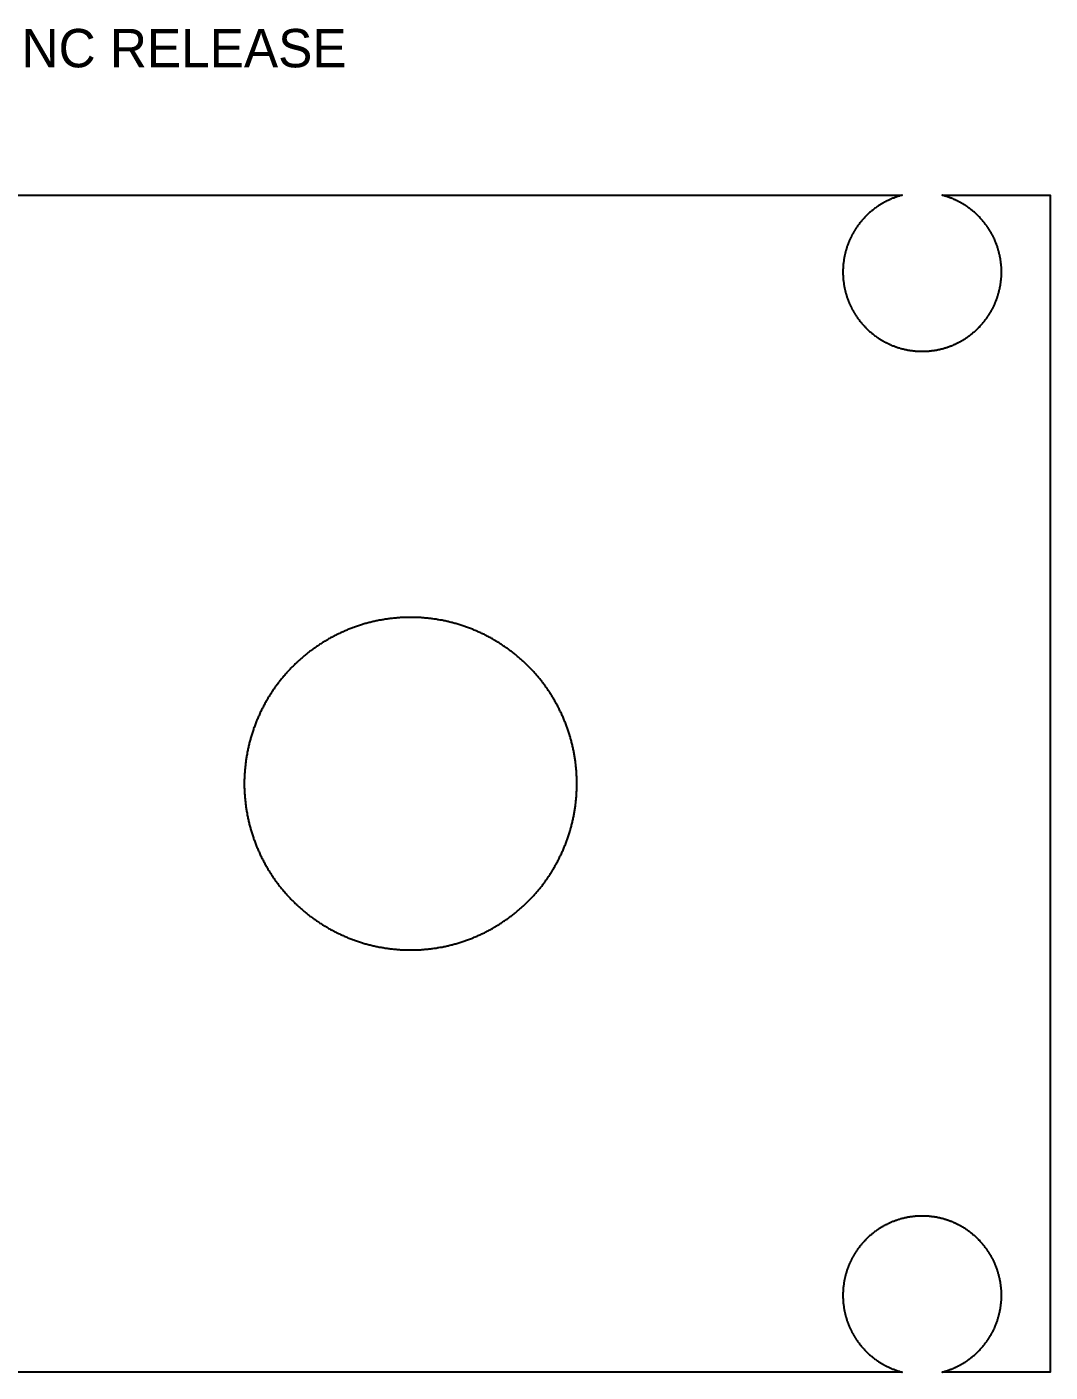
# Model space of a CAD drawing. Header units: millimetres. Extents: x 0 to 160, y 0 to 105.
# Drawn here: x 80 to 160, y 0 to 105.2 of the extents above; entities that cross this region are included whole.
import ezdxf

# ---------------------------------------------------------------- set-up
doc = ezdxf.new("R2010")
doc.units = ezdxf.units.MM
doc.layers.add('CUT', color=7, linetype='Continuous')
doc.layers.add('INFO', color=7, linetype='Continuous')

msp = doc.modelspace()

# ---------------------------------------------------------------- linework, layer by layer
at = {"layer": 'CUT'}
msp.add_lwpolyline([(11.56, 92), (148.44, 92), (148.42, 92), (148.38, 91.99), (148.35, 91.98), (148.31, 91.97), (148.27, 91.95), (148.24, 91.94), (148.2, 91.93), (148.16, 91.92), (148.13, 91.91), (148.09, 91.9), (148.06, 91.89), (148.02, 91.88), (147.98, 91.86), (147.95, 91.85), (147.91, 91.84), (147.88, 91.82), (147.84, 91.81), (147.8, 91.8), (147.77, 91.78), (147.73, 91.77), (147.7, 91.76), (147.66, 91.74), (147.63, 91.73), (147.59, 91.71), (147.56, 91.7), (147.52, 91.68), (147.49, 91.67), (147.45, 91.65), (147.42, 91.64), (147.38, 91.62), (147.35, 91.6), (147.31, 91.59), (147.28, 91.57), (147.25, 91.55), (147.21, 91.54), (147.18, 91.52), (147.14, 91.5), (147.11, 91.49), (147.08, 91.47), (147.04, 91.45), (147.01, 91.43), (146.98, 91.41), (146.94, 91.39), (146.91, 91.38), (146.88, 91.36), (146.85, 91.34), (146.81, 91.32), (146.78, 91.3), (146.75, 91.28), (146.72, 91.26), (146.68, 91.24), (146.65, 91.22), (146.62, 91.2), (146.59, 91.18), (146.56, 91.16), (146.52, 91.13), (146.49, 91.11), (146.46, 91.09), (146.43, 91.07), (146.4, 91.05), (146.37, 91.02), (146.34, 91), (146.31, 90.98), (146.28, 90.96), (146.25, 90.93), (146.22, 90.91), (146.19, 90.89), (146.16, 90.86), (146.13, 90.84), (146.1, 90.82), (146.07, 90.79), (146.04, 90.77), (146.01, 90.74), (145.98, 90.72), (145.95, 90.69), (145.92, 90.67), (145.89, 90.64), (145.86, 90.62), (145.84, 90.59), (145.81, 90.57), (145.78, 90.54), (145.75, 90.52), (145.72, 90.49), (145.7, 90.46), (145.67, 90.44), (145.64, 90.41), (145.62, 90.38), (145.59, 90.36), (145.56, 90.33), (145.54, 90.3), (145.51, 90.28), (145.48, 90.25), (145.46, 90.22), (145.43, 90.19), (145.41, 90.16), (145.38, 90.14), (145.36, 90.11), (145.33, 90.08), (145.31, 90.05), (145.28, 90.02), (145.26, 89.99), (145.23, 89.96), (145.21, 89.93), (145.18, 89.9), (145.16, 89.87), (145.14, 89.84), (145.11, 89.81), (145.09, 89.78), (145.07, 89.75), (145.04, 89.72), (145.02, 89.69), (145, 89.66), (144.98, 89.63), (144.95, 89.6), (144.93, 89.57), (144.91, 89.54), (144.89, 89.51), (144.87, 89.48), (144.84, 89.44), (144.82, 89.41), (144.8, 89.38), (144.78, 89.35), (144.76, 89.32), (144.74, 89.28), (144.72, 89.25), (144.7, 89.22), (144.68, 89.19), (144.66, 89.15), (144.64, 89.12), (144.62, 89.09), (144.61, 89.06), (144.59, 89.02), (144.57, 88.99), (144.55, 88.96), (144.53, 88.92), (144.51, 88.89), (144.5, 88.86), (144.48, 88.82), (144.46, 88.79), (144.45, 88.75), (144.43, 88.72), (144.41, 88.69), (144.4, 88.65), (144.38, 88.62), (144.36, 88.58), (144.35, 88.55), (144.33, 88.51), (144.32, 88.48), (144.3, 88.44), (144.29, 88.41), (144.27, 88.37), (144.26, 88.34), (144.24, 88.3), (144.23, 88.27), (144.22, 88.23), (144.2, 88.2), (144.19, 88.16), (144.18, 88.12), (144.16, 88.09), (144.15, 88.05), (144.14, 88.02), (144.12, 87.98), (144.11, 87.94), (144.1, 87.91), (144.09, 87.87), (144.08, 87.84), (144.07, 87.8), (144.06, 87.76), (144.05, 87.73), (144.03, 87.69), (144.02, 87.65), (144.01, 87.62), (144, 87.58), (144, 87.54), (143.99, 87.51), (143.98, 87.47), (143.97, 87.43), (143.96, 87.4), (143.95, 87.36), (143.94, 87.32), (143.93, 87.28), (143.93, 87.25), (143.92, 87.21), (143.91, 87.17), (143.9, 87.13), (143.9, 87.1), (143.89, 87.06), (143.88, 87.02), (143.88, 86.98), (143.87, 86.95), (143.87, 86.91), (143.86, 86.87), (143.86, 86.83), (143.85, 86.8), (143.85, 86.76), (143.84, 86.72), (143.84, 86.68), (143.83, 86.65), (143.83, 86.61), (143.83, 86.57), (143.82, 86.53), (143.82, 86.49), (143.82, 86.46), (143.81, 86.42), (143.81, 86.38), (143.81, 86.34), (143.81, 86.3), (143.81, 86.27), (143.8, 86.23), (143.8, 86.19), (143.8, 86.15), (143.8, 86.11), (143.8, 86.08), (143.8, 86.04), (143.8, 86), (143.8, 85.96), (143.8, 85.92), (143.8, 85.89), (143.8, 85.85), (143.8, 85.81), (143.8, 85.77), (143.81, 85.73), (143.81, 85.7), (143.81, 85.66), (143.81, 85.62), (143.81, 85.58), (143.82, 85.54), (143.82, 85.51), (143.82, 85.47), (143.83, 85.43), (143.83, 85.39), (143.83, 85.35), (143.84, 85.32), (143.84, 85.28), (143.85, 85.24), (143.85, 85.2), (143.86, 85.17), (143.86, 85.13), (143.87, 85.09), (143.87, 85.05), (143.88, 85.02), (143.88, 84.98), (143.89, 84.94), (143.9, 84.9), (143.9, 84.87), (143.91, 84.83), (143.92, 84.79), (143.93, 84.75), (143.93, 84.72), (143.94, 84.68), (143.95, 84.64), (143.96, 84.6), (143.97, 84.57), (143.98, 84.53), (143.99, 84.49), (144, 84.46), (144, 84.42), (144.01, 84.38), (144.02, 84.35), (144.03, 84.31), (144.05, 84.27), (144.06, 84.24), (144.07, 84.2), (144.08, 84.16), (144.09, 84.13), (144.1, 84.09), (144.11, 84.06), (144.12, 84.02), (144.14, 83.98), (144.15, 83.95), (144.16, 83.91), (144.18, 83.88), (144.19, 83.84), (144.2, 83.8), (144.22, 83.77), (144.23, 83.73), (144.24, 83.7), (144.26, 83.66), (144.27, 83.63), (144.29, 83.59), (144.3, 83.56), (144.32, 83.52), (144.33, 83.49), (144.35, 83.45), (144.36, 83.42), (144.38, 83.38), (144.4, 83.35), (144.41, 83.31), (144.43, 83.28), (144.45, 83.25), (144.46, 83.21), (144.48, 83.18), (144.5, 83.14), (144.51, 83.11), (144.53, 83.08), (144.55, 83.04), (144.57, 83.01), (144.59, 82.98), (144.61, 82.94), (144.62, 82.91), (144.64, 82.88), (144.66, 82.85), (144.68, 82.81), (144.7, 82.78), (144.72, 82.75), (144.74, 82.72), (144.76, 82.68), (144.78, 82.65), (144.8, 82.62), (144.82, 82.59), (144.84, 82.56), (144.87, 82.52), (144.89, 82.49), (144.91, 82.46), (144.93, 82.43), (144.95, 82.4), (144.98, 82.37), (145, 82.34), (145.02, 82.31), (145.04, 82.28), (145.07, 82.25), (145.09, 82.22), (145.11, 82.19), (145.14, 82.16), (145.16, 82.13), (145.18, 82.1), (145.21, 82.07), (145.23, 82.04), (145.26, 82.01), (145.28, 81.98), (145.31, 81.95), (145.33, 81.92), (145.36, 81.89), (145.38, 81.86), (145.41, 81.84), (145.43, 81.81), (145.46, 81.78), (145.48, 81.75), (145.51, 81.72), (145.54, 81.7), (145.56, 81.67), (145.59, 81.64), (145.62, 81.62), (145.64, 81.59), (145.67, 81.56), (145.7, 81.54), (145.72, 81.51), (145.75, 81.48), (145.78, 81.46), (145.81, 81.43), (145.84, 81.41), (145.86, 81.38), (145.89, 81.36), (145.92, 81.33), (145.95, 81.31), (145.98, 81.28), (146.01, 81.26), (146.04, 81.23), (146.07, 81.21), (146.1, 81.18), (146.13, 81.16), (146.16, 81.14), (146.19, 81.11), (146.22, 81.09), (146.25, 81.07), (146.28, 81.04), (146.31, 81.02), (146.34, 81), (146.37, 80.98), (146.4, 80.95), (146.43, 80.93), (146.46, 80.91), (146.49, 80.89), (146.52, 80.87), (146.56, 80.84), (146.59, 80.82), (146.62, 80.8), (146.65, 80.78), (146.68, 80.76), (146.72, 80.74), (146.75, 80.72), (146.78, 80.7), (146.81, 80.68), (146.85, 80.66), (146.88, 80.64), (146.91, 80.62), (146.94, 80.61), (146.98, 80.59), (147.01, 80.57), (147.04, 80.55), (147.08, 80.53), (147.11, 80.51), (147.14, 80.5), (147.18, 80.48), (147.21, 80.46), (147.25, 80.45), (147.28, 80.43), (147.31, 80.41), (147.35, 80.4), (147.38, 80.38), (147.42, 80.36), (147.45, 80.35), (147.49, 80.33), (147.52, 80.32), (147.56, 80.3), (147.59, 80.29), (147.63, 80.27), (147.66, 80.26), (147.7, 80.24), (147.73, 80.23), (147.77, 80.22), (147.8, 80.2), (147.84, 80.19), (147.88, 80.18), (147.91, 80.16), (147.95, 80.15), (147.98, 80.14), (148.02, 80.12), (148.06, 80.11), (148.09, 80.1), (148.13, 80.09), (148.16, 80.08), (148.2, 80.07), (148.24, 80.06), (148.27, 80.05), (148.31, 80.03), (148.35, 80.02), (148.38, 80.01), (148.42, 80), (148.46, 80), (148.49, 79.99), (148.53, 79.98), (148.57, 79.97), (148.6, 79.96), (148.64, 79.95), (148.68, 79.94), (148.72, 79.93), (148.75, 79.93), (148.79, 79.92), (148.83, 79.91), (148.87, 79.9), (148.9, 79.9), (148.94, 79.89), (148.98, 79.88), (149.02, 79.88), (149.05, 79.87), (149.09, 79.87), (149.13, 79.86), (149.17, 79.86), (149.2, 79.85), (149.24, 79.85), (149.28, 79.84), (149.32, 79.84), (149.35, 79.83), (149.39, 79.83), (149.43, 79.83), (149.47, 79.82), (149.51, 79.82), (149.54, 79.82), (149.58, 79.81), (149.62, 79.81), (149.66, 79.81), (149.7, 79.81), (149.73, 79.81), (149.77, 79.8), (149.81, 79.8), (149.85, 79.8), (149.89, 79.8), (149.92, 79.8), (149.96, 79.8), (150, 79.8), (150.04, 79.8), (150.08, 79.8), (150.11, 79.8), (150.15, 79.8), (150.19, 79.8), (150.23, 79.8), (150.27, 79.81), (150.3, 79.81), (150.34, 79.81), (150.38, 79.81), (150.42, 79.81), (150.46, 79.82), (150.49, 79.82), (150.53, 79.82), (150.57, 79.83), (150.61, 79.83), (150.65, 79.83), (150.68, 79.84), (150.72, 79.84), (150.76, 79.85), (150.8, 79.85), (150.83, 79.86), (150.87, 79.86), (150.91, 79.87), (150.95, 79.87), (150.98, 79.88), (151.02, 79.88), (151.06, 79.89), (151.1, 79.9), (151.13, 79.9), (151.17, 79.91), (151.21, 79.92), (151.25, 79.93), (151.28, 79.93), (151.32, 79.94), (151.36, 79.95), (151.4, 79.96), (151.43, 79.97), (151.47, 79.98), (151.51, 79.99), (151.54, 80), (151.58, 80), (151.62, 80.01), (151.65, 80.02), (151.69, 80.03), (151.73, 80.05), (151.76, 80.06), (151.8, 80.07), (151.84, 80.08), (151.87, 80.09), (151.91, 80.1), (151.94, 80.11), (151.98, 80.12), (152.02, 80.14), (152.05, 80.15), (152.09, 80.16), (152.12, 80.18), (152.16, 80.19), (152.2, 80.2), (152.23, 80.22), (152.27, 80.23), (152.3, 80.24), (152.34, 80.26), (152.37, 80.27), (152.41, 80.29), (152.44, 80.3), (152.48, 80.32), (152.51, 80.33), (152.55, 80.35), (152.58, 80.36), (152.62, 80.38), (152.65, 80.4), (152.69, 80.41), (152.72, 80.43), (152.75, 80.45), (152.79, 80.46), (152.82, 80.48), (152.86, 80.5), (152.89, 80.51), (152.92, 80.53), (152.96, 80.55), (152.99, 80.57), (153.02, 80.59), (153.06, 80.61), (153.09, 80.62), (153.12, 80.64), (153.15, 80.66), (153.19, 80.68), (153.22, 80.7), (153.25, 80.72), (153.28, 80.74), (153.32, 80.76), (153.35, 80.78), (153.38, 80.8), (153.41, 80.82), (153.44, 80.84), (153.48, 80.87), (153.51, 80.89), (153.54, 80.91), (153.57, 80.93), (153.6, 80.95), (153.63, 80.98), (153.66, 81), (153.69, 81.02), (153.72, 81.04), (153.75, 81.07), (153.78, 81.09), (153.81, 81.11), (153.84, 81.14), (153.87, 81.16), (153.9, 81.18), (153.93, 81.21), (153.96, 81.23), (153.99, 81.26), (154.02, 81.28), (154.05, 81.31), (154.08, 81.33), (154.11, 81.36), (154.14, 81.38), (154.16, 81.41), (154.19, 81.43), (154.22, 81.46), (154.25, 81.48), (154.28, 81.51), (154.3, 81.54), (154.33, 81.56), (154.36, 81.59), (154.38, 81.62), (154.41, 81.64), (154.44, 81.67), (154.46, 81.7), (154.49, 81.72), (154.52, 81.75), (154.54, 81.78), (154.57, 81.81), (154.59, 81.84), (154.62, 81.86), (154.64, 81.89), (154.67, 81.92), (154.69, 81.95), (154.72, 81.98), (154.74, 82.01), (154.77, 82.04), (154.79, 82.07), (154.82, 82.1), (154.84, 82.13), (154.86, 82.16), (154.89, 82.19), (154.91, 82.22), (154.93, 82.25), (154.96, 82.28), (154.98, 82.31), (155, 82.34), (155.02, 82.37), (155.05, 82.4), (155.07, 82.43), (155.09, 82.46), (155.11, 82.49), (155.13, 82.52), (155.16, 82.56), (155.18, 82.59), (155.2, 82.62), (155.22, 82.65), (155.24, 82.68), (155.26, 82.72), (155.28, 82.75), (155.3, 82.78), (155.32, 82.81), (155.34, 82.85), (155.36, 82.88), (155.38, 82.91), (155.39, 82.94), (155.41, 82.98), (155.43, 83.01), (155.45, 83.04), (155.47, 83.08), (155.49, 83.11), (155.5, 83.14), (155.52, 83.18), (155.54, 83.21), (155.55, 83.25), (155.57, 83.28), (155.59, 83.31), (155.6, 83.35), (155.62, 83.38), (155.64, 83.42), (155.65, 83.45), (155.67, 83.49), (155.68, 83.52), (155.7, 83.56), (155.71, 83.59), (155.73, 83.63), (155.74, 83.66), (155.76, 83.7), (155.77, 83.73), (155.78, 83.77), (155.8, 83.8), (155.81, 83.84), (155.82, 83.88), (155.84, 83.91), (155.85, 83.95), (155.86, 83.98), (155.88, 84.02), (155.89, 84.06), (155.9, 84.09), (155.91, 84.13), (155.92, 84.16), (155.93, 84.2), (155.94, 84.24), (155.95, 84.27), (155.97, 84.31), (155.98, 84.35), (155.99, 84.38), (156, 84.42), (156, 84.46), (156.01, 84.49), (156.02, 84.53), (156.03, 84.57), (156.04, 84.6), (156.05, 84.64), (156.06, 84.68), (156.07, 84.72), (156.07, 84.75), (156.08, 84.79), (156.09, 84.83), (156.1, 84.87), (156.1, 84.9), (156.11, 84.94), (156.12, 84.98), (156.12, 85.02), (156.13, 85.05), (156.13, 85.09), (156.14, 85.13), (156.14, 85.17), (156.15, 85.2), (156.15, 85.24), (156.16, 85.28), (156.16, 85.32), (156.17, 85.35), (156.17, 85.39), (156.17, 85.43), (156.18, 85.47), (156.18, 85.51), (156.18, 85.54), (156.19, 85.58), (156.19, 85.62), (156.19, 85.66), (156.19, 85.7), (156.19, 85.73), (156.2, 85.77), (156.2, 85.81), (156.2, 85.85), (156.2, 85.89), (156.2, 85.92), (156.2, 85.96), (156.2, 86), (156.2, 86.04), (156.2, 86.08), (156.2, 86.11), (156.2, 86.15), (156.2, 86.19), (156.2, 86.23), (156.19, 86.27), (156.19, 86.3), (156.19, 86.34), (156.19, 86.38), (156.19, 86.42), (156.18, 86.46), (156.18, 86.49), (156.18, 86.53), (156.17, 86.57), (156.17, 86.61), (156.17, 86.65), (156.16, 86.68), (156.16, 86.72), (156.15, 86.76), (156.15, 86.8), (156.14, 86.83), (156.14, 86.87), (156.13, 86.91), (156.13, 86.95), (156.12, 86.98), (156.12, 87.02), (156.11, 87.06), (156.1, 87.1), (156.1, 87.13), (156.09, 87.17), (156.08, 87.21), (156.07, 87.25), (156.07, 87.28), (156.06, 87.32), (156.05, 87.36), (156.04, 87.4), (156.03, 87.43), (156.02, 87.47), (156.01, 87.51), (156, 87.54), (156, 87.58), (155.99, 87.62), (155.98, 87.65), (155.97, 87.69), (155.95, 87.73), (155.94, 87.76), (155.93, 87.8), (155.92, 87.84), (155.91, 87.87), (155.9, 87.91), (155.89, 87.94), (155.88, 87.98), (155.86, 88.02), (155.85, 88.05), (155.84, 88.09), (155.82, 88.12), (155.81, 88.16), (155.8, 88.2), (155.78, 88.23), (155.77, 88.27), (155.76, 88.3), (155.74, 88.34), (155.73, 88.37), (155.71, 88.41), (155.7, 88.44), (155.68, 88.48), (155.67, 88.51), (155.65, 88.55), (155.64, 88.58), (155.62, 88.62), (155.6, 88.65), (155.59, 88.69), (155.57, 88.72), (155.55, 88.75), (155.54, 88.79), (155.52, 88.82), (155.5, 88.86), (155.49, 88.89), (155.47, 88.92), (155.45, 88.96), (155.43, 88.99), (155.41, 89.02), (155.39, 89.06), (155.38, 89.09), (155.36, 89.12), (155.34, 89.15), (155.32, 89.19), (155.3, 89.22), (155.28, 89.25), (155.26, 89.28), (155.24, 89.32), (155.22, 89.35), (155.2, 89.38), (155.18, 89.41), (155.16, 89.44), (155.13, 89.48), (155.11, 89.51), (155.09, 89.54), (155.07, 89.57), (155.05, 89.6), (155.02, 89.63), (155, 89.66), (154.98, 89.69), (154.96, 89.72), (154.93, 89.75), (154.91, 89.78), (154.89, 89.81), (154.86, 89.84), (154.84, 89.87), (154.82, 89.9), (154.79, 89.93), (154.77, 89.96), (154.74, 89.99), (154.72, 90.02), (154.69, 90.05), (154.67, 90.08), (154.64, 90.11), (154.62, 90.14), (154.59, 90.16), (154.57, 90.19), (154.54, 90.22), (154.52, 90.25), (154.49, 90.28), (154.46, 90.3), (154.44, 90.33), (154.41, 90.36), (154.38, 90.38), (154.36, 90.41), (154.33, 90.44), (154.3, 90.46), (154.28, 90.49), (154.25, 90.52), (154.22, 90.54), (154.19, 90.57), (154.16, 90.59), (154.14, 90.62), (154.11, 90.64), (154.08, 90.67), (154.05, 90.69), (154.02, 90.72), (153.99, 90.74), (153.96, 90.77), (153.93, 90.79), (153.9, 90.82), (153.87, 90.84), (153.84, 90.86), (153.81, 90.89), (153.78, 90.91), (153.75, 90.93), (153.72, 90.96), (153.69, 90.98), (153.66, 91), (153.63, 91.02), (153.6, 91.05), (153.57, 91.07), (153.54, 91.09), (153.51, 91.11), (153.48, 91.13), (153.44, 91.16), (153.41, 91.18), (153.38, 91.2), (153.35, 91.22), (153.32, 91.24), (153.28, 91.26), (153.25, 91.28), (153.22, 91.3), (153.19, 91.32), (153.15, 91.34), (153.12, 91.36), (153.09, 91.38), (153.06, 91.39), (153.02, 91.41), (152.99, 91.43), (152.96, 91.45), (152.92, 91.47), (152.89, 91.49), (152.86, 91.5), (152.82, 91.52), (152.79, 91.54), (152.75, 91.55), (152.72, 91.57), (152.69, 91.59), (152.65, 91.6), (152.62, 91.62), (152.58, 91.64), (152.55, 91.65), (152.51, 91.67), (152.48, 91.68), (152.44, 91.7), (152.41, 91.71), (152.37, 91.73), (152.34, 91.74), (152.3, 91.76), (152.27, 91.77), (152.23, 91.78), (152.2, 91.8), (152.16, 91.81), (152.12, 91.82), (152.09, 91.84), (152.05, 91.85), (152.02, 91.86), (151.98, 91.88), (151.94, 91.89), (151.91, 91.9), (151.87, 91.91), (151.84, 91.92), (151.8, 91.93), (151.76, 91.94), (151.73, 91.95), (151.69, 91.97), (151.65, 91.98), (151.62, 91.99), (151.58, 92), (151.56, 92), (160, 92), (160, 0), (151.56, 0), (151.58, 0), (151.62, 0.01), (151.65, 0.02), (151.69, 0.03), (151.73, 0.05), (151.76, 0.06), (151.8, 0.07), (151.84, 0.08), (151.87, 0.09), (151.91, 0.1), (151.94, 0.11), (151.98, 0.12), (152.02, 0.14), (152.05, 0.15), (152.09, 0.16), (152.12, 0.18), (152.16, 0.19), (152.2, 0.2), (152.23, 0.22), (152.27, 0.23), (152.3, 0.24), (152.34, 0.26), (152.37, 0.27), (152.41, 0.29), (152.44, 0.3), (152.48, 0.32), (152.51, 0.33), (152.55, 0.35), (152.58, 0.36), (152.62, 0.38), (152.65, 0.4), (152.69, 0.41), (152.72, 0.43), (152.75, 0.45), (152.79, 0.46), (152.82, 0.48), (152.86, 0.5), (152.89, 0.51), (152.92, 0.53), (152.96, 0.55), (152.99, 0.57), (153.02, 0.59), (153.06, 0.61), (153.09, 0.62), (153.12, 0.64), (153.15, 0.66), (153.19, 0.68), (153.22, 0.7), (153.25, 0.72), (153.28, 0.74), (153.32, 0.76), (153.35, 0.78), (153.38, 0.8), (153.41, 0.82), (153.44, 0.84), (153.48, 0.87), (153.51, 0.89), (153.54, 0.91), (153.57, 0.93), (153.6, 0.95), (153.63, 0.98), (153.66, 1), (153.69, 1.02), (153.72, 1.04), (153.75, 1.07), (153.78, 1.09), (153.81, 1.11), (153.84, 1.14), (153.87, 1.16), (153.9, 1.18), (153.93, 1.21), (153.96, 1.23), (153.99, 1.26), (154.02, 1.28), (154.05, 1.31), (154.08, 1.33), (154.11, 1.36), (154.14, 1.38), (154.16, 1.41), (154.19, 1.43), (154.22, 1.46), (154.25, 1.48), (154.28, 1.51), (154.3, 1.54), (154.33, 1.56), (154.36, 1.59), (154.38, 1.62), (154.41, 1.64), (154.44, 1.67), (154.46, 1.7), (154.49, 1.72), (154.52, 1.75), (154.54, 1.78), (154.57, 1.81), (154.59, 1.84), (154.62, 1.86), (154.64, 1.89), (154.67, 1.92), (154.69, 1.95), (154.72, 1.98), (154.74, 2.01), (154.77, 2.04), (154.79, 2.07), (154.82, 2.1), (154.84, 2.13), (154.86, 2.16), (154.89, 2.19), (154.91, 2.22), (154.93, 2.25), (154.96, 2.28), (154.98, 2.31), (155, 2.34), (155.02, 2.37), (155.05, 2.4), (155.07, 2.43), (155.09, 2.46), (155.11, 2.49), (155.13, 2.52), (155.16, 2.56), (155.18, 2.59), (155.2, 2.62), (155.22, 2.65), (155.24, 2.68), (155.26, 2.72), (155.28, 2.75), (155.3, 2.78), (155.32, 2.81), (155.34, 2.85), (155.36, 2.88), (155.38, 2.91), (155.39, 2.94), (155.41, 2.98), (155.43, 3.01), (155.45, 3.04), (155.47, 3.08), (155.49, 3.11), (155.5, 3.14), (155.52, 3.18), (155.54, 3.21), (155.55, 3.25), (155.57, 3.28), (155.59, 3.31), (155.6, 3.35), (155.62, 3.38), (155.64, 3.42), (155.65, 3.45), (155.67, 3.49), (155.68, 3.52), (155.7, 3.56), (155.71, 3.59), (155.73, 3.63), (155.74, 3.66), (155.76, 3.7), (155.77, 3.73), (155.78, 3.77), (155.8, 3.8), (155.81, 3.84), (155.82, 3.88), (155.84, 3.91), (155.85, 3.95), (155.86, 3.98), (155.88, 4.02), (155.89, 4.06), (155.9, 4.09), (155.91, 4.13), (155.92, 4.16), (155.93, 4.2), (155.94, 4.24), (155.95, 4.27), (155.97, 4.31), (155.98, 4.35), (155.99, 4.38), (156, 4.42), (156, 4.46), (156.01, 4.49), (156.02, 4.53), (156.03, 4.57), (156.04, 4.6), (156.05, 4.64), (156.06, 4.68), (156.07, 4.72), (156.07, 4.75), (156.08, 4.79), (156.09, 4.83), (156.1, 4.87), (156.1, 4.9), (156.11, 4.94), (156.12, 4.98), (156.12, 5.02), (156.13, 5.05), (156.13, 5.09), (156.14, 5.13), (156.14, 5.17), (156.15, 5.2), (156.15, 5.24), (156.16, 5.28), (156.16, 5.32), (156.17, 5.35), (156.17, 5.39), (156.17, 5.43), (156.18, 5.47), (156.18, 5.51), (156.18, 5.54), (156.19, 5.58), (156.19, 5.62), (156.19, 5.66), (156.19, 5.7), (156.19, 5.73), (156.2, 5.77), (156.2, 5.81), (156.2, 5.85), (156.2, 5.89), (156.2, 5.92), (156.2, 5.96), (156.2, 6), (156.2, 6.04), (156.2, 6.08), (156.2, 6.11), (156.2, 6.15), (156.2, 6.19), (156.2, 6.23), (156.19, 6.27), (156.19, 6.3), (156.19, 6.34), (156.19, 6.38), (156.19, 6.42), (156.18, 6.46), (156.18, 6.49), (156.18, 6.53), (156.17, 6.57), (156.17, 6.61), (156.17, 6.65), (156.16, 6.68), (156.16, 6.72), (156.15, 6.76), (156.15, 6.8), (156.14, 6.83), (156.14, 6.87), (156.13, 6.91), (156.13, 6.95), (156.12, 6.98), (156.12, 7.02), (156.11, 7.06), (156.1, 7.1), (156.1, 7.13), (156.09, 7.17), (156.08, 7.21), (156.07, 7.25), (156.07, 7.28), (156.06, 7.32), (156.05, 7.36), (156.04, 7.4), (156.03, 7.43), (156.02, 7.47), (156.01, 7.51), (156, 7.54), (156, 7.58), (155.99, 7.62), (155.98, 7.65), (155.97, 7.69), (155.95, 7.73), (155.94, 7.76), (155.93, 7.8), (155.92, 7.84), (155.91, 7.87), (155.9, 7.91), (155.89, 7.94), (155.88, 7.98), (155.86, 8.02), (155.85, 8.05), (155.84, 8.09), (155.82, 8.12), (155.81, 8.16), (155.8, 8.2), (155.78, 8.23), (155.77, 8.27), (155.76, 8.3), (155.74, 8.34), (155.73, 8.37), (155.71, 8.41), (155.7, 8.44), (155.68, 8.48), (155.67, 8.51), (155.65, 8.55), (155.64, 8.58), (155.62, 8.62), (155.6, 8.65), (155.59, 8.69), (155.57, 8.72), (155.55, 8.75), (155.54, 8.79), (155.52, 8.82), (155.5, 8.86), (155.49, 8.89), (155.47, 8.92), (155.45, 8.96), (155.43, 8.99), (155.41, 9.02), (155.39, 9.06), (155.38, 9.09), (155.36, 9.12), (155.34, 9.15), (155.32, 9.19), (155.3, 9.22), (155.28, 9.25), (155.26, 9.28), (155.24, 9.32), (155.22, 9.35), (155.2, 9.38), (155.18, 9.41), (155.16, 9.44), (155.13, 9.48), (155.11, 9.51), (155.09, 9.54), (155.07, 9.57), (155.05, 9.6), (155.02, 9.63), (155, 9.66), (154.98, 9.69), (154.96, 9.72), (154.93, 9.75), (154.91, 9.78), (154.89, 9.81), (154.86, 9.84), (154.84, 9.87), (154.82, 9.9), (154.79, 9.93), (154.77, 9.96), (154.74, 9.99), (154.72, 10.02), (154.69, 10.05), (154.67, 10.08), (154.64, 10.11), (154.62, 10.14), (154.59, 10.16), (154.57, 10.19), (154.54, 10.22), (154.52, 10.25), (154.49, 10.28), (154.46, 10.3), (154.44, 10.33), (154.41, 10.36), (154.38, 10.38), (154.36, 10.41), (154.33, 10.44), (154.3, 10.46), (154.28, 10.49), (154.25, 10.52), (154.22, 10.54), (154.19, 10.57), (154.16, 10.59), (154.14, 10.62), (154.11, 10.64), (154.08, 10.67), (154.05, 10.69), (154.02, 10.72), (153.99, 10.74), (153.96, 10.77), (153.93, 10.79), (153.9, 10.82), (153.87, 10.84), (153.84, 10.86), (153.81, 10.89), (153.78, 10.91), (153.75, 10.93), (153.72, 10.96), (153.69, 10.98), (153.66, 11), (153.63, 11.02), (153.6, 11.05), (153.57, 11.07), (153.54, 11.09), (153.51, 11.11), (153.48, 11.13), (153.44, 11.16), (153.41, 11.18), (153.38, 11.2), (153.35, 11.22), (153.32, 11.24), (153.28, 11.26), (153.25, 11.28), (153.22, 11.3), (153.19, 11.32), (153.15, 11.34), (153.12, 11.36), (153.09, 11.38), (153.06, 11.39), (153.02, 11.41), (152.99, 11.43), (152.96, 11.45), (152.92, 11.47), (152.89, 11.49), (152.86, 11.5), (152.82, 11.52), (152.79, 11.54), (152.75, 11.55), (152.72, 11.57), (152.69, 11.59), (152.65, 11.6), (152.62, 11.62), (152.58, 11.64), (152.55, 11.65), (152.51, 11.67), (152.48, 11.68), (152.44, 11.7), (152.41, 11.71), (152.37, 11.73), (152.34, 11.74), (152.3, 11.76), (152.27, 11.77), (152.23, 11.78), (152.2, 11.8), (152.16, 11.81), (152.12, 11.82), (152.09, 11.84), (152.05, 11.85), (152.02, 11.86), (151.98, 11.88), (151.94, 11.89), (151.91, 11.9), (151.87, 11.91), (151.84, 11.92), (151.8, 11.93), (151.76, 11.94), (151.73, 11.95), (151.69, 11.97), (151.65, 11.98), (151.62, 11.99), (151.58, 12), (151.54, 12), (151.51, 12.01), (151.47, 12.02), (151.43, 12.03), (151.4, 12.04), (151.36, 12.05), (151.32, 12.06), (151.28, 12.07), (151.25, 12.07), (151.21, 12.08), (151.17, 12.09), (151.13, 12.1), (151.1, 12.1), (151.06, 12.11), (151.02, 12.12), (150.98, 12.12), (150.95, 12.13), (150.91, 12.13), (150.87, 12.14), (150.83, 12.14), (150.8, 12.15), (150.76, 12.15), (150.72, 12.16), (150.68, 12.16), (150.65, 12.17), (150.61, 12.17), (150.57, 12.17), (150.53, 12.18), (150.49, 12.18), (150.46, 12.18), (150.42, 12.19), (150.38, 12.19), (150.34, 12.19), (150.3, 12.19), (150.27, 12.19), (150.23, 12.2), (150.19, 12.2), (150.15, 12.2), (150.11, 12.2), (150.08, 12.2), (150.04, 12.2), (150, 12.2), (149.96, 12.2), (149.92, 12.2), (149.89, 12.2), (149.85, 12.2), (149.81, 12.2), (149.77, 12.2), (149.73, 12.19), (149.7, 12.19), (149.66, 12.19), (149.62, 12.19), (149.58, 12.19), (149.54, 12.18), (149.51, 12.18), (149.47, 12.18), (149.43, 12.17), (149.39, 12.17), (149.35, 12.17), (149.32, 12.16), (149.28, 12.16), (149.24, 12.15), (149.2, 12.15), (149.17, 12.14), (149.13, 12.14), (149.09, 12.13), (149.05, 12.13), (149.02, 12.12), (148.98, 12.12), (148.94, 12.11), (148.9, 12.1), (148.87, 12.1), (148.83, 12.09), (148.79, 12.08), (148.75, 12.07), (148.72, 12.07), (148.68, 12.06), (148.64, 12.05), (148.6, 12.04), (148.57, 12.03), (148.53, 12.02), (148.49, 12.01), (148.46, 12), (148.42, 12), (148.38, 11.99), (148.35, 11.98), (148.31, 11.97), (148.27, 11.95), (148.24, 11.94), (148.2, 11.93), (148.16, 11.92), (148.13, 11.91), (148.09, 11.9), (148.06, 11.89), (148.02, 11.88), (147.98, 11.86), (147.95, 11.85), (147.91, 11.84), (147.88, 11.82), (147.84, 11.81), (147.8, 11.8), (147.77, 11.78), (147.73, 11.77), (147.7, 11.76), (147.66, 11.74), (147.63, 11.73), (147.59, 11.71), (147.56, 11.7), (147.52, 11.68), (147.49, 11.67), (147.45, 11.65), (147.42, 11.64), (147.38, 11.62), (147.35, 11.6), (147.31, 11.59), (147.28, 11.57), (147.25, 11.55), (147.21, 11.54), (147.18, 11.52), (147.14, 11.5), (147.11, 11.49), (147.08, 11.47), (147.04, 11.45), (147.01, 11.43), (146.98, 11.41), (146.94, 11.39), (146.91, 11.38), (146.88, 11.36), (146.85, 11.34), (146.81, 11.32), (146.78, 11.3), (146.75, 11.28), (146.72, 11.26), (146.68, 11.24), (146.65, 11.22), (146.62, 11.2), (146.59, 11.18), (146.56, 11.16), (146.52, 11.13), (146.49, 11.11), (146.46, 11.09), (146.43, 11.07), (146.4, 11.05), (146.37, 11.02), (146.34, 11), (146.31, 10.98), (146.28, 10.96), (146.25, 10.93), (146.22, 10.91), (146.19, 10.89), (146.16, 10.86), (146.13, 10.84), (146.1, 10.82), (146.07, 10.79), (146.04, 10.77), (146.01, 10.74), (145.98, 10.72), (145.95, 10.69), (145.92, 10.67), (145.89, 10.64), (145.86, 10.62), (145.84, 10.59), (145.81, 10.57), (145.78, 10.54), (145.75, 10.52), (145.72, 10.49), (145.7, 10.46), (145.67, 10.44), (145.64, 10.41), (145.62, 10.38), (145.59, 10.36), (145.56, 10.33), (145.54, 10.3), (145.51, 10.28), (145.48, 10.25), (145.46, 10.22), (145.43, 10.19), (145.41, 10.16), (145.38, 10.14), (145.36, 10.11), (145.33, 10.08), (145.31, 10.05), (145.28, 10.02), (145.26, 9.99), (145.23, 9.96), (145.21, 9.93), (145.18, 9.9), (145.16, 9.87), (145.14, 9.84), (145.11, 9.81), (145.09, 9.78), (145.07, 9.75), (145.04, 9.72), (145.02, 9.69), (145, 9.66), (144.98, 9.63), (144.95, 9.6), (144.93, 9.57), (144.91, 9.54), (144.89, 9.51), (144.87, 9.48), (144.84, 9.44), (144.82, 9.41), (144.8, 9.38), (144.78, 9.35), (144.76, 9.32), (144.74, 9.28), (144.72, 9.25), (144.7, 9.22), (144.68, 9.19), (144.66, 9.15), (144.64, 9.12), (144.62, 9.09), (144.61, 9.06), (144.59, 9.02), (144.57, 8.99), (144.55, 8.96), (144.53, 8.92), (144.51, 8.89), (144.5, 8.86), (144.48, 8.82), (144.46, 8.79), (144.45, 8.75), (144.43, 8.72), (144.41, 8.69), (144.4, 8.65), (144.38, 8.62), (144.36, 8.58), (144.35, 8.55), (144.33, 8.51), (144.32, 8.48), (144.3, 8.44), (144.29, 8.41), (144.27, 8.37), (144.26, 8.34), (144.24, 8.3), (144.23, 8.27), (144.22, 8.23), (144.2, 8.2), (144.19, 8.16), (144.18, 8.12), (144.16, 8.09), (144.15, 8.05), (144.14, 8.02), (144.12, 7.98), (144.11, 7.94), (144.1, 7.91), (144.09, 7.87), (144.08, 7.84), (144.07, 7.8), (144.06, 7.76), (144.05, 7.73), (144.03, 7.69), (144.02, 7.65), (144.01, 7.62), (144, 7.58), (144, 7.54), (143.99, 7.51), (143.98, 7.47), (143.97, 7.43), (143.96, 7.4), (143.95, 7.36), (143.94, 7.32), (143.93, 7.28), (143.93, 7.25), (143.92, 7.21), (143.91, 7.17), (143.9, 7.13), (143.9, 7.1), (143.89, 7.06), (143.88, 7.02), (143.88, 6.98), (143.87, 6.95), (143.87, 6.91), (143.86, 6.87), (143.86, 6.83), (143.85, 6.8), (143.85, 6.76), (143.84, 6.72), (143.84, 6.68), (143.83, 6.65), (143.83, 6.61), (143.83, 6.57), (143.82, 6.53), (143.82, 6.49), (143.82, 6.46), (143.81, 6.42), (143.81, 6.38), (143.81, 6.34), (143.81, 6.3), (143.81, 6.27), (143.8, 6.23), (143.8, 6.19), (143.8, 6.15), (143.8, 6.11), (143.8, 6.08), (143.8, 6.04), (143.8, 6), (143.8, 5.96), (143.8, 5.92), (143.8, 5.89), (143.8, 5.85), (143.8, 5.81), (143.8, 5.77), (143.81, 5.73), (143.81, 5.7), (143.81, 5.66), (143.81, 5.62), (143.81, 5.58), (143.82, 5.54), (143.82, 5.51), (143.82, 5.47), (143.83, 5.43), (143.83, 5.39), (143.83, 5.35), (143.84, 5.32), (143.84, 5.28), (143.85, 5.24), (143.85, 5.2), (143.86, 5.17), (143.86, 5.13), (143.87, 5.09), (143.87, 5.05), (143.88, 5.02), (143.88, 4.98), (143.89, 4.94), (143.9, 4.9), (143.9, 4.87), (143.91, 4.83), (143.92, 4.79), (143.93, 4.75), (143.93, 4.72), (143.94, 4.68), (143.95, 4.64), (143.96, 4.6), (143.97, 4.57), (143.98, 4.53), (143.99, 4.49), (144, 4.46), (144, 4.42), (144.01, 4.38), (144.02, 4.35), (144.03, 4.31), (144.05, 4.27), (144.06, 4.24), (144.07, 4.2), (144.08, 4.16), (144.09, 4.13), (144.1, 4.09), (144.11, 4.06), (144.12, 4.02), (144.14, 3.98), (144.15, 3.95), (144.16, 3.91), (144.18, 3.88), (144.19, 3.84), (144.2, 3.8), (144.22, 3.77), (144.23, 3.73), (144.24, 3.7), (144.26, 3.66), (144.27, 3.63), (144.29, 3.59), (144.3, 3.56), (144.32, 3.52), (144.33, 3.49), (144.35, 3.45), (144.36, 3.42), (144.38, 3.38), (144.4, 3.35), (144.41, 3.31), (144.43, 3.28), (144.45, 3.25), (144.46, 3.21), (144.48, 3.18), (144.5, 3.14), (144.51, 3.11), (144.53, 3.08), (144.55, 3.04), (144.57, 3.01), (144.59, 2.98), (144.61, 2.94), (144.62, 2.91), (144.64, 2.88), (144.66, 2.85), (144.68, 2.81), (144.7, 2.78), (144.72, 2.75), (144.74, 2.72), (144.76, 2.68), (144.78, 2.65), (144.8, 2.62), (144.82, 2.59), (144.84, 2.56), (144.87, 2.52), (144.89, 2.49), (144.91, 2.46), (144.93, 2.43), (144.95, 2.4), (144.98, 2.37), (145, 2.34), (145.02, 2.31), (145.04, 2.28), (145.07, 2.25), (145.09, 2.22), (145.11, 2.19), (145.14, 2.16), (145.16, 2.13), (145.18, 2.1), (145.21, 2.07), (145.23, 2.04), (145.26, 2.01), (145.28, 1.98), (145.31, 1.95), (145.33, 1.92), (145.36, 1.89), (145.38, 1.86), (145.41, 1.84), (145.43, 1.81), (145.46, 1.78), (145.48, 1.75), (145.51, 1.72), (145.54, 1.7), (145.56, 1.67), (145.59, 1.64), (145.62, 1.62), (145.64, 1.59), (145.67, 1.56), (145.7, 1.54), (145.72, 1.51), (145.75, 1.48), (145.78, 1.46), (145.81, 1.43), (145.84, 1.41), (145.86, 1.38), (145.89, 1.36), (145.92, 1.33), (145.95, 1.31), (145.98, 1.28), (146.01, 1.26), (146.04, 1.23), (146.07, 1.21), (146.1, 1.18), (146.13, 1.16), (146.16, 1.14), (146.19, 1.11), (146.22, 1.09), (146.25, 1.07), (146.28, 1.04), (146.31, 1.02), (146.34, 1), (146.37, 0.98), (146.4, 0.95), (146.43, 0.93), (146.46, 0.91), (146.49, 0.89), (146.52, 0.87), (146.56, 0.84), (146.59, 0.82), (146.62, 0.8), (146.65, 0.78), (146.68, 0.76), (146.72, 0.74), (146.75, 0.72), (146.78, 0.7), (146.81, 0.68), (146.85, 0.66), (146.88, 0.64), (146.91, 0.62), (146.94, 0.61), (146.98, 0.59), (147.01, 0.57), (147.04, 0.55), (147.08, 0.53), (147.11, 0.51), (147.14, 0.5), (147.18, 0.48), (147.21, 0.46), (147.25, 0.45), (147.28, 0.43), (147.31, 0.41), (147.35, 0.4), (147.38, 0.38), (147.42, 0.36), (147.45, 0.35), (147.49, 0.33), (147.52, 0.32), (147.56, 0.3), (147.59, 0.29), (147.63, 0.27), (147.66, 0.26), (147.7, 0.24), (147.73, 0.23), (147.77, 0.22), (147.8, 0.2), (147.84, 0.19), (147.88, 0.18), (147.91, 0.16), (147.95, 0.15), (147.98, 0.14), (148.02, 0.12), (148.06, 0.11), (148.09, 0.1), (148.13, 0.09), (148.16, 0.08), (148.2, 0.07), (148.24, 0.06), (148.27, 0.05), (148.31, 0.03), (148.35, 0.02), (148.38, 0.01), (148.42, 0), (148.44, 0), (11.56, 0)], dxfattribs=at)
msp.add_lwpolyline([(122.99, 46.4), (122.99, 46.48), (122.99, 46.56), (122.98, 46.64), (122.98, 46.72), (122.98, 46.8), (122.97, 46.88), (122.96, 46.96), (122.96, 47.04), (122.95, 47.12), (122.94, 47.19), (122.94, 47.27), (122.93, 47.35), (122.92, 47.43), (122.91, 47.51), (122.9, 47.59), (122.89, 47.67), (122.88, 47.75), (122.87, 47.83), (122.86, 47.91), (122.85, 47.99), (122.83, 48.07), (122.82, 48.14), (122.81, 48.22), (122.79, 48.3), (122.78, 48.38), (122.77, 48.46), (122.75, 48.54), (122.73, 48.61), (122.72, 48.69), (122.7, 48.77), (122.68, 48.85), (122.67, 48.93), (122.65, 49), (122.63, 49.08), (122.61, 49.16), (122.59, 49.24), (122.57, 49.31), (122.55, 49.39), (122.53, 49.47), (122.51, 49.54), (122.49, 49.62), (122.46, 49.7), (122.44, 49.77), (122.42, 49.85), (122.39, 49.93), (122.37, 50), (122.34, 50.08), (122.32, 50.15), (122.29, 50.23), (122.27, 50.3), (122.24, 50.38), (122.21, 50.45), (122.19, 50.53), (122.16, 50.6), (122.13, 50.68), (122.1, 50.75), (122.07, 50.83), (122.04, 50.9), (122.01, 50.97), (121.98, 51.05), (121.95, 51.12), (121.92, 51.2), (121.88, 51.27), (121.85, 51.34), (121.82, 51.41), (121.79, 51.49), (121.75, 51.56), (121.72, 51.63), (121.68, 51.7), (121.65, 51.77), (121.61, 51.84), (121.58, 51.92), (121.54, 51.99), (121.5, 52.06), (121.46, 52.13), (121.43, 52.2), (121.39, 52.27), (121.35, 52.34), (121.31, 52.41), (121.27, 52.48), (121.23, 52.55), (121.19, 52.61), (121.15, 52.68), (121.11, 52.75), (121.07, 52.82), (121.03, 52.89), (120.98, 52.95), (120.94, 53.02), (120.9, 53.09), (120.85, 53.16), (120.81, 53.22), (120.76, 53.29), (120.72, 53.35), (120.67, 53.42), (120.63, 53.49), (120.58, 53.55), (120.54, 53.62), (120.49, 53.68), (120.44, 53.74), (120.39, 53.81), (120.35, 53.87), (120.3, 53.93), (120.25, 54), (120.2, 54.06), (120.15, 54.12), (120.1, 54.19), (120.05, 54.25), (120, 54.31), (119.95, 54.37), (119.9, 54.43), (119.84, 54.49), (119.79, 54.55), (119.74, 54.61), (119.69, 54.67), (119.63, 54.73), (119.58, 54.79), (119.52, 54.85), (119.47, 54.91), (119.42, 54.96), (119.36, 55.02), (119.3, 55.08), (119.25, 55.14), (119.19, 55.19), (119.14, 55.25), (119.08, 55.3), (119.02, 55.36), (118.96, 55.42), (118.91, 55.47), (118.85, 55.52), (118.79, 55.58), (118.73, 55.63), (118.67, 55.69), (118.61, 55.74), (118.55, 55.79), (118.49, 55.84), (118.43, 55.9), (118.37, 55.95), (118.31, 56), (118.25, 56.05), (118.19, 56.1), (118.12, 56.15), (118.06, 56.2), (118, 56.25), (117.93, 56.3), (117.87, 56.35), (117.81, 56.39), (117.74, 56.44), (117.68, 56.49), (117.62, 56.54), (117.55, 56.58), (117.49, 56.63), (117.42, 56.67), (117.35, 56.72), (117.29, 56.76), (117.22, 56.81), (117.16, 56.85), (117.09, 56.9), (117.02, 56.94), (116.95, 56.98), (116.89, 57.03), (116.82, 57.07), (116.75, 57.11), (116.68, 57.15), (116.61, 57.19), (116.55, 57.23), (116.48, 57.27), (116.41, 57.31), (116.34, 57.35), (116.27, 57.39), (116.2, 57.43), (116.13, 57.46), (116.06, 57.5), (115.99, 57.54), (115.92, 57.58), (115.84, 57.61), (115.77, 57.65), (115.7, 57.68), (115.63, 57.72), (115.56, 57.75), (115.49, 57.79), (115.41, 57.82), (115.34, 57.85), (115.27, 57.88), (115.2, 57.92), (115.12, 57.95), (115.05, 57.98), (114.97, 58.01), (114.9, 58.04), (114.83, 58.07), (114.75, 58.1), (114.68, 58.13), (114.6, 58.16), (114.53, 58.19), (114.45, 58.21), (114.38, 58.24), (114.3, 58.27), (114.23, 58.29), (114.15, 58.32), (114.08, 58.34), (114, 58.37), (113.93, 58.39), (113.85, 58.42), (113.77, 58.44), (113.7, 58.46), (113.62, 58.49), (113.54, 58.51), (113.47, 58.53), (113.39, 58.55), (113.31, 58.57), (113.24, 58.59), (113.16, 58.61), (113.08, 58.63), (113, 58.65), (112.93, 58.67), (112.85, 58.68), (112.77, 58.7), (112.69, 58.72), (112.61, 58.73), (112.54, 58.75), (112.46, 58.77), (112.38, 58.78), (112.3, 58.79), (112.22, 58.81), (112.14, 58.82), (112.07, 58.83), (111.99, 58.85), (111.91, 58.86), (111.83, 58.87), (111.75, 58.88), (111.67, 58.89), (111.59, 58.9), (111.51, 58.91), (111.43, 58.92), (111.35, 58.93), (111.27, 58.94), (111.19, 58.94), (111.12, 58.95), (111.04, 58.96), (110.96, 58.96), (110.88, 58.97), (110.8, 58.98), (110.72, 58.98), (110.64, 58.98), (110.56, 58.99), (110.48, 58.99), (110.4, 58.99), (110.32, 59), (110.24, 59), (110.16, 59), (110.08, 59), (110, 59), (109.92, 59), (109.84, 59), (109.76, 59), (109.68, 59), (109.6, 58.99), (109.52, 58.99), (109.44, 58.99), (109.36, 58.98), (109.28, 58.98), (109.2, 58.98), (109.12, 58.97), (109.04, 58.96), (108.96, 58.96), (108.88, 58.95), (108.81, 58.94), (108.73, 58.94), (108.65, 58.93), (108.57, 58.92), (108.49, 58.91), (108.41, 58.9), (108.33, 58.89), (108.25, 58.88), (108.17, 58.87), (108.09, 58.86), (108.01, 58.85), (107.93, 58.83), (107.86, 58.82), (107.78, 58.81), (107.7, 58.79), (107.62, 58.78), (107.54, 58.77), (107.46, 58.75), (107.39, 58.73), (107.31, 58.72), (107.23, 58.7), (107.15, 58.68), (107.07, 58.67), (107, 58.65), (106.92, 58.63), (106.84, 58.61), (106.76, 58.59), (106.69, 58.57), (106.61, 58.55), (106.53, 58.53), (106.46, 58.51), (106.38, 58.49), (106.3, 58.46), (106.23, 58.44), (106.15, 58.42), (106.07, 58.39), (106, 58.37), (105.92, 58.34), (105.85, 58.32), (105.77, 58.29), (105.7, 58.27), (105.62, 58.24), (105.55, 58.21), (105.47, 58.19), (105.4, 58.16), (105.32, 58.13), (105.25, 58.1), (105.17, 58.07), (105.1, 58.04), (105.03, 58.01), (104.95, 57.98), (104.88, 57.95), (104.8, 57.92), (104.73, 57.88), (104.66, 57.85), (104.59, 57.82), (104.51, 57.79), (104.44, 57.75), (104.37, 57.72), (104.3, 57.68), (104.23, 57.65), (104.16, 57.61), (104.08, 57.58), (104.01, 57.54), (103.94, 57.5), (103.87, 57.46), (103.8, 57.43), (103.73, 57.39), (103.66, 57.35), (103.59, 57.31), (103.52, 57.27), (103.45, 57.23), (103.39, 57.19), (103.32, 57.15), (103.25, 57.11), (103.18, 57.07), (103.11, 57.03), (103.05, 56.98), (102.98, 56.94), (102.91, 56.9), (102.84, 56.85), (102.78, 56.81), (102.71, 56.76), (102.65, 56.72), (102.58, 56.67), (102.51, 56.63), (102.45, 56.58), (102.38, 56.54), (102.32, 56.49), (102.26, 56.44), (102.19, 56.39), (102.13, 56.35), (102.07, 56.3), (102, 56.25), (101.94, 56.2), (101.88, 56.15), (101.81, 56.1), (101.75, 56.05), (101.69, 56), (101.63, 55.95), (101.57, 55.9), (101.51, 55.84), (101.45, 55.79), (101.39, 55.74), (101.33, 55.69), (101.27, 55.63), (101.21, 55.58), (101.15, 55.52), (101.09, 55.47), (101.04, 55.42), (100.98, 55.36), (100.92, 55.3), (100.86, 55.25), (100.81, 55.19), (100.75, 55.14), (100.7, 55.08), (100.64, 55.02), (100.58, 54.96), (100.53, 54.91), (100.48, 54.85), (100.42, 54.79), (100.37, 54.73), (100.31, 54.67), (100.26, 54.61), (100.21, 54.55), (100.16, 54.49), (100.1, 54.43), (100.05, 54.37), (100, 54.31), (99.95, 54.25), (99.9, 54.19), (99.85, 54.12), (99.8, 54.06), (99.75, 54), (99.7, 53.93), (99.65, 53.87), (99.61, 53.81), (99.56, 53.74), (99.51, 53.68), (99.46, 53.62), (99.42, 53.55), (99.37, 53.49), (99.33, 53.42), (99.28, 53.35), (99.24, 53.29), (99.19, 53.22), (99.15, 53.16), (99.1, 53.09), (99.06, 53.02), (99.02, 52.95), (98.97, 52.89), (98.93, 52.82), (98.89, 52.75), (98.85, 52.68), (98.81, 52.61), (98.77, 52.55), (98.73, 52.48), (98.69, 52.41), (98.65, 52.34), (98.61, 52.27), (98.57, 52.2), (98.54, 52.13), (98.5, 52.06), (98.46, 51.99), (98.42, 51.92), (98.39, 51.84), (98.35, 51.77), (98.32, 51.7), (98.28, 51.63), (98.25, 51.56), (98.21, 51.49), (98.18, 51.41), (98.15, 51.34), (98.12, 51.27), (98.08, 51.2), (98.05, 51.12), (98.02, 51.05), (97.99, 50.97), (97.96, 50.9), (97.93, 50.83), (97.9, 50.75), (97.87, 50.68), (97.84, 50.6), (97.81, 50.53), (97.79, 50.45), (97.76, 50.38), (97.73, 50.3), (97.71, 50.23), (97.68, 50.15), (97.66, 50.08), (97.63, 50), (97.61, 49.93), (97.58, 49.85), (97.56, 49.77), (97.54, 49.7), (97.51, 49.62), (97.49, 49.54), (97.47, 49.47), (97.45, 49.39), (97.43, 49.31), (97.41, 49.24), (97.39, 49.16), (97.37, 49.08), (97.35, 49), (97.33, 48.93), (97.32, 48.85), (97.3, 48.77), (97.28, 48.69), (97.27, 48.61), (97.25, 48.54), (97.23, 48.46), (97.22, 48.38), (97.21, 48.3), (97.19, 48.22), (97.18, 48.14), (97.17, 48.07), (97.15, 47.99), (97.14, 47.91), (97.13, 47.83), (97.12, 47.75), (97.11, 47.67), (97.1, 47.59), (97.09, 47.51), (97.08, 47.43), (97.07, 47.35), (97.06, 47.27), (97.06, 47.19), (97.05, 47.12), (97.04, 47.04), (97.04, 46.96), (97.03, 46.88), (97.02, 46.8), (97.02, 46.72), (97.02, 46.64), (97.01, 46.56), (97.01, 46.48), (97.01, 46.4), (97, 46.32), (97, 46.24), (97, 46.16), (97, 46.08), (97, 46), (97, 45.92), (97, 45.84), (97, 45.76), (97, 45.68), (97.01, 45.6), (97.01, 45.52), (97.01, 45.44), (97.02, 45.36), (97.02, 45.28), (97.02, 45.2), (97.03, 45.12), (97.04, 45.04), (97.04, 44.96), (97.05, 44.88), (97.06, 44.81), (97.06, 44.73), (97.07, 44.65), (97.08, 44.57), (97.09, 44.49), (97.1, 44.41), (97.11, 44.33), (97.12, 44.25), (97.13, 44.17), (97.14, 44.09), (97.15, 44.01), (97.17, 43.93), (97.18, 43.86), (97.19, 43.78), (97.21, 43.7), (97.22, 43.62), (97.23, 43.54), (97.25, 43.46), (97.27, 43.39), (97.28, 43.31), (97.3, 43.23), (97.32, 43.15), (97.33, 43.07), (97.35, 43), (97.37, 42.92), (97.39, 42.84), (97.41, 42.76), (97.43, 42.69), (97.45, 42.61), (97.47, 42.53), (97.49, 42.46), (97.51, 42.38), (97.54, 42.3), (97.56, 42.23), (97.58, 42.15), (97.61, 42.07), (97.63, 42), (97.66, 41.92), (97.68, 41.85), (97.71, 41.77), (97.73, 41.7), (97.76, 41.62), (97.79, 41.55), (97.81, 41.47), (97.84, 41.4), (97.87, 41.32), (97.9, 41.25), (97.93, 41.17), (97.96, 41.1), (97.99, 41.03), (98.02, 40.95), (98.05, 40.88), (98.08, 40.8), (98.12, 40.73), (98.15, 40.66), (98.18, 40.59), (98.21, 40.51), (98.25, 40.44), (98.28, 40.37), (98.32, 40.3), (98.35, 40.23), (98.39, 40.16), (98.42, 40.08), (98.46, 40.01), (98.5, 39.94), (98.54, 39.87), (98.57, 39.8), (98.61, 39.73), (98.65, 39.66), (98.69, 39.59), (98.73, 39.52), (98.77, 39.45), (98.81, 39.39), (98.85, 39.32), (98.89, 39.25), (98.93, 39.18), (98.97, 39.11), (99.02, 39.05), (99.06, 38.98), (99.1, 38.91), (99.15, 38.84), (99.19, 38.78), (99.24, 38.71), (99.28, 38.65), (99.33, 38.58), (99.37, 38.51), (99.42, 38.45), (99.46, 38.38), (99.51, 38.32), (99.56, 38.26), (99.61, 38.19), (99.65, 38.13), (99.7, 38.07), (99.75, 38), (99.8, 37.94), (99.85, 37.88), (99.9, 37.81), (99.95, 37.75), (100, 37.69), (100.05, 37.63), (100.1, 37.57), (100.16, 37.51), (100.21, 37.45), (100.26, 37.39), (100.31, 37.33), (100.37, 37.27), (100.42, 37.21), (100.48, 37.15), (100.53, 37.09), (100.58, 37.04), (100.64, 36.98), (100.7, 36.92), (100.75, 36.86), (100.81, 36.81), (100.86, 36.75), (100.92, 36.7), (100.98, 36.64), (101.04, 36.58), (101.09, 36.53), (101.15, 36.48), (101.21, 36.42), (101.27, 36.37), (101.33, 36.31), (101.39, 36.26), (101.45, 36.21), (101.51, 36.16), (101.57, 36.1), (101.63, 36.05), (101.69, 36), (101.75, 35.95), (101.81, 35.9), (101.88, 35.85), (101.94, 35.8), (102, 35.75), (102.07, 35.7), (102.13, 35.65), (102.19, 35.61), (102.26, 35.56), (102.32, 35.51), (102.38, 35.46), (102.45, 35.42), (102.51, 35.37), (102.58, 35.33), (102.65, 35.28), (102.71, 35.24), (102.78, 35.19), (102.84, 35.15), (102.91, 35.1), (102.98, 35.06), (103.05, 35.02), (103.11, 34.97), (103.18, 34.93), (103.25, 34.89), (103.32, 34.85), (103.39, 34.81), (103.45, 34.77), (103.52, 34.73), (103.59, 34.69), (103.66, 34.65), (103.73, 34.61), (103.8, 34.57), (103.87, 34.54), (103.94, 34.5), (104.01, 34.46), (104.08, 34.42), (104.16, 34.39), (104.23, 34.35), (104.3, 34.32), (104.37, 34.28), (104.44, 34.25), (104.51, 34.21), (104.59, 34.18), (104.66, 34.15), (104.73, 34.12), (104.8, 34.08), (104.88, 34.05), (104.95, 34.02), (105.03, 33.99), (105.1, 33.96), (105.17, 33.93), (105.25, 33.9), (105.32, 33.87), (105.4, 33.84), (105.47, 33.81), (105.55, 33.79), (105.62, 33.76), (105.7, 33.73), (105.77, 33.71), (105.85, 33.68), (105.92, 33.66), (106, 33.63), (106.07, 33.61), (106.15, 33.58), (106.23, 33.56), (106.3, 33.54), (106.38, 33.51), (106.46, 33.49), (106.53, 33.47), (106.61, 33.45), (106.69, 33.43), (106.76, 33.41), (106.84, 33.39), (106.92, 33.37), (107, 33.35), (107.07, 33.33), (107.15, 33.32), (107.23, 33.3), (107.31, 33.28), (107.39, 33.27), (107.46, 33.25), (107.54, 33.23), (107.62, 33.22), (107.7, 33.21), (107.78, 33.19), (107.86, 33.18), (107.93, 33.17), (108.01, 33.15), (108.09, 33.14), (108.17, 33.13), (108.25, 33.12), (108.33, 33.11), (108.41, 33.1), (108.49, 33.09), (108.57, 33.08), (108.65, 33.07), (108.73, 33.06), (108.81, 33.06), (108.88, 33.05), (108.96, 33.04), (109.04, 33.04), (109.12, 33.03), (109.2, 33.02), (109.28, 33.02), (109.36, 33.02), (109.44, 33.01), (109.52, 33.01), (109.6, 33.01), (109.68, 33), (109.76, 33), (109.84, 33), (109.92, 33), (110, 33), (110.08, 33), (110.16, 33), (110.24, 33), (110.32, 33), (110.4, 33.01), (110.48, 33.01), (110.56, 33.01), (110.64, 33.02), (110.72, 33.02), (110.8, 33.02), (110.88, 33.03), (110.96, 33.04), (111.04, 33.04), (111.12, 33.05), (111.19, 33.06), (111.27, 33.06), (111.35, 33.07), (111.43, 33.08), (111.51, 33.09), (111.59, 33.1), (111.67, 33.11), (111.75, 33.12), (111.83, 33.13), (111.91, 33.14), (111.99, 33.15), (112.07, 33.17), (112.14, 33.18), (112.22, 33.19), (112.3, 33.21), (112.38, 33.22), (112.46, 33.23), (112.54, 33.25), (112.61, 33.27), (112.69, 33.28), (112.77, 33.3), (112.85, 33.32), (112.93, 33.33), (113, 33.35), (113.08, 33.37), (113.16, 33.39), (113.24, 33.41), (113.31, 33.43), (113.39, 33.45), (113.47, 33.47), (113.54, 33.49), (113.62, 33.51), (113.7, 33.54), (113.77, 33.56), (113.85, 33.58), (113.93, 33.61), (114, 33.63), (114.08, 33.66), (114.15, 33.68), (114.23, 33.71), (114.3, 33.73), (114.38, 33.76), (114.45, 33.79), (114.53, 33.81), (114.6, 33.84), (114.68, 33.87), (114.75, 33.9), (114.83, 33.93), (114.9, 33.96), (114.97, 33.99), (115.05, 34.02), (115.12, 34.05), (115.2, 34.08), (115.27, 34.12), (115.34, 34.15), (115.41, 34.18), (115.49, 34.21), (115.56, 34.25), (115.63, 34.28), (115.7, 34.32), (115.77, 34.35), (115.84, 34.39), (115.92, 34.42), (115.99, 34.46), (116.06, 34.5), (116.13, 34.54), (116.2, 34.57), (116.27, 34.61), (116.34, 34.65), (116.41, 34.69), (116.48, 34.73), (116.55, 34.77), (116.61, 34.81), (116.68, 34.85), (116.75, 34.89), (116.82, 34.93), (116.89, 34.97), (116.95, 35.02), (117.02, 35.06), (117.09, 35.1), (117.16, 35.15), (117.22, 35.19), (117.29, 35.24), (117.35, 35.28), (117.42, 35.33), (117.49, 35.37), (117.55, 35.42), (117.62, 35.46), (117.68, 35.51), (117.74, 35.56), (117.81, 35.61), (117.87, 35.65), (117.93, 35.7), (118, 35.75), (118.06, 35.8), (118.12, 35.85), (118.19, 35.9), (118.25, 35.95), (118.31, 36), (118.37, 36.05), (118.43, 36.1), (118.49, 36.16), (118.55, 36.21), (118.61, 36.26), (118.67, 36.31), (118.73, 36.37), (118.79, 36.42), (118.85, 36.48), (118.91, 36.53), (118.96, 36.58), (119.02, 36.64), (119.08, 36.7), (119.14, 36.75), (119.19, 36.81), (119.25, 36.86), (119.3, 36.92), (119.36, 36.98), (119.42, 37.04), (119.47, 37.09), (119.52, 37.15), (119.58, 37.21), (119.63, 37.27), (119.69, 37.33), (119.74, 37.39), (119.79, 37.45), (119.84, 37.51), (119.9, 37.57), (119.95, 37.63), (120, 37.69), (120.05, 37.75), (120.1, 37.81), (120.15, 37.88), (120.2, 37.94), (120.25, 38), (120.3, 38.07), (120.35, 38.13), (120.39, 38.19), (120.44, 38.26), (120.49, 38.32), (120.54, 38.38), (120.58, 38.45), (120.63, 38.51), (120.67, 38.58), (120.72, 38.65), (120.76, 38.71), (120.81, 38.78), (120.85, 38.84), (120.9, 38.91), (120.94, 38.98), (120.98, 39.05), (121.03, 39.11), (121.07, 39.18), (121.11, 39.25), (121.15, 39.32), (121.19, 39.39), (121.23, 39.45), (121.27, 39.52), (121.31, 39.59), (121.35, 39.66), (121.39, 39.73), (121.43, 39.8), (121.46, 39.87), (121.5, 39.94), (121.54, 40.01), (121.58, 40.08), (121.61, 40.16), (121.65, 40.23), (121.68, 40.3), (121.72, 40.37), (121.75, 40.44), (121.79, 40.51), (121.82, 40.59), (121.85, 40.66), (121.88, 40.73), (121.92, 40.8), (121.95, 40.88), (121.98, 40.95), (122.01, 41.03), (122.04, 41.1), (122.07, 41.17), (122.1, 41.25), (122.13, 41.32), (122.16, 41.4), (122.19, 41.47), (122.21, 41.55), (122.24, 41.62), (122.27, 41.7), (122.29, 41.77), (122.32, 41.85), (122.34, 41.92), (122.37, 42), (122.39, 42.07), (122.42, 42.15), (122.44, 42.23), (122.46, 42.3), (122.49, 42.38), (122.51, 42.46), (122.53, 42.53), (122.55, 42.61), (122.57, 42.69), (122.59, 42.76), (122.61, 42.84), (122.63, 42.92), (122.65, 43), (122.67, 43.07), (122.68, 43.15), (122.7, 43.23), (122.72, 43.31), (122.73, 43.39), (122.75, 43.46), (122.77, 43.54), (122.78, 43.62), (122.79, 43.7), (122.81, 43.78), (122.82, 43.86), (122.83, 43.93), (122.85, 44.01), (122.86, 44.09), (122.87, 44.17), (122.88, 44.25), (122.89, 44.33), (122.9, 44.41), (122.91, 44.49), (122.92, 44.57), (122.93, 44.65), (122.94, 44.73), (122.94, 44.81), (122.95, 44.88), (122.96, 44.96), (122.96, 45.04), (122.97, 45.12), (122.98, 45.2), (122.98, 45.28), (122.98, 45.36), (122.99, 45.44), (122.99, 45.52), (122.99, 45.6), (123, 45.68), (123, 45.76), (123, 45.84), (123, 45.92), (123, 46), (123, 46.08), (123, 46.16), (123, 46.24), (123, 46.32)], close=True, dxfattribs=at)

# ---------------------------------------------------------------- texts
at = {"layer": 'INFO'}
msp.add_text('S1-WALL C1 NOMINAL / RFQ ONLY / NOT NC RELEASE', height=3, dxfattribs=at).set_placement((0, 102))

doc.saveas('drawing.dxf')
